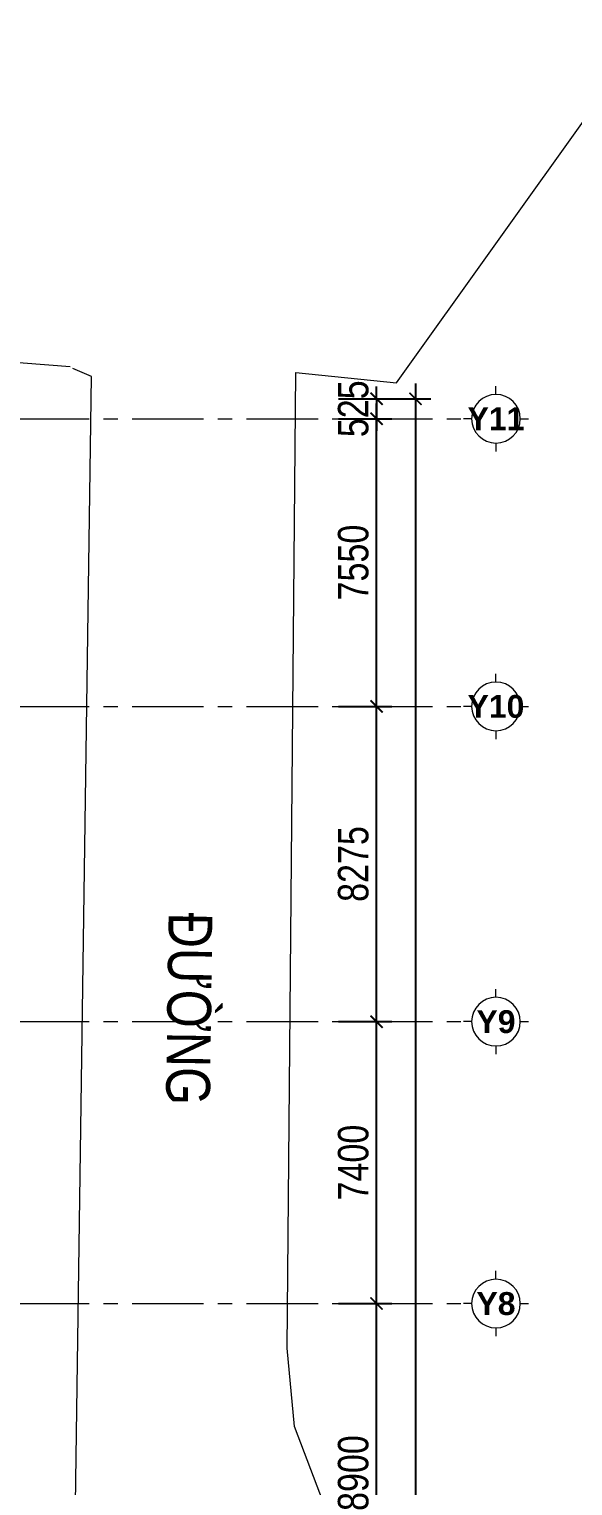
# Model space of a CAD drawing. Header units: millimetres. Extents: x -346728 to 1320345, y -537202 to -385966.
# Drawn here: x 244157 to 258419, y -444677 to -406439 of the extents above; entities that cross this region are included whole.
import ezdxf
from ezdxf.enums import TextEntityAlignment as Align
from ezdxf.xclip import XClip

# ---------------------------------------------------------------- set-up
doc = ezdxf.new("R2010")
doc.units = ezdxf.units.MM
doc.header["$LTSCALE"] = 100
doc.header["$XCLIPFRAME"] = 2
doc.linetypes.add('X1326_GLB$0$CENTER', pattern=[2, 1.25, -0.25, 0.25, -0.25])
for name, color, linetype, lineweight in [('0 T TEXT', 7, 'Continuous', 13), ('LINE', 7, 'Continuous', 13), ('X1326_GLB$0$A-tim', 8, 'X1326_GLB$0$CENTER', 9), ('X1326_GLB$0$Xref-Plan Grid$0$A-kich thuoc', 251, 'Continuous', 13), ('X1326_GLB$0$Xref-Plan Grid$0$A-ky hieu', 7, 'Continuous', 13)]:
    doc.layers.add(name, color=color, linetype=linetype, lineweight=lineweight)
doc.styles.add('TOAN - FONT ARIAL', font='Arial_1.ttf', dxfattribs={"width": 0.8})
doc.styles.add('X1326_GLB$0$Xref-Plan Grid$0$BRG-Chu Hoa', font='Arialbd_1.ttf')
doc.dimstyles.new('X1326_GLB$0$200', dxfattribs={"dimscale": 400, "dimtxt": 2, "dimasz": 0.8, "dimexe": 1, "dimexo": 1, "dimgap": 0.5, "dimtad": 1, "dimdec": 0, "dimzin": 0, "dimdsep": 46, "dimtxsty": 'TOAN - FONT ARIAL', "dimblk": 'ARCHTICK', "dimcen": 0.8, "dimdle": 1, "dimclrd": 7, "dimclre": 7, "dimclrt": 7, "dimadec": 0, "dimazin": 0, "dimtfac": 1, "dimtdec": 0, "dimtix": 1, "dimtmove": 2, "dimatfit": 3, "dimfxl": 1, "dimtolj": 1, "dimtzin": 0, "dimarcsym": 0})

# ---------------------------------------------------------------- blocks, each defined once
blk = doc.blocks.new('_ArchTick')
at = {"color": 0, "linetype": 'ByBlock', "const_width": 0.15}
blk.add_lwpolyline([(-0.5, -0.5), (0.5, 0.5)], dxfattribs=at)
blk = doc.blocks.new('*D674')
at = {"layer": 'DEFPOINTS', "color": 0, "transparency": 16777216}
for p in [(251869, -439892, 0), (253270, -439892), (251869, -448792, 0)]:
    blk.add_point(p, dxfattribs=at)
at = {"layer": 'X1326_GLB$0$Xref-Plan Grid$0$A-kich thuoc', "color": 7, "lineweight": -2, "transparency": 16777216}
for p, q in [((253270, -449192), (253270, -439492)), ((252269, -439892), (253670, -439892)), ((252269, -448792), (253670, -448792))]:
    blk.add_line(p, q, dxfattribs=at)
at = {"layer": 'X1326_GLB$0$Xref-Plan Grid$0$A-kich thuoc', "color": 7, "lineweight": -2, "transparency": 16777216, "xscale": 320, "yscale": 320, "zscale": 320}
for p, rotation in [((253270, -439892), 90), ((253270, -448792), 270)]:
    blk.add_blockref('_ArchTick', p, dxfattribs=dict(at, rotation=rotation))
at = {"layer": 'X1326_GLB$0$Xref-Plan Grid$0$A-kich thuoc', "color": 7, "transparency": 16777216, "insert": (252662, -444342), "char_height": 800, "attachment_point": 5, "rotation": 90, "style": 'TOAN - FONT ARIAL'}
blk.add_mtext('\\A1;8900', dxfattribs=at)
blk = doc.blocks.new('*D675')
at = {"layer": 'DEFPOINTS', "color": 0, "transparency": 16777216}
for p in [(251869, -432492, 0), (253270, -432492), (251869, -439892, 0)]:
    blk.add_point(p, dxfattribs=at)
at = {"layer": 'X1326_GLB$0$Xref-Plan Grid$0$A-kich thuoc', "color": 7, "lineweight": -2, "transparency": 16777216}
for p, q in [((253270, -440292), (253270, -432092)), ((252269, -432492), (253670, -432492)), ((252269, -439892), (253670, -439892))]:
    blk.add_line(p, q, dxfattribs=at)
at = {"layer": 'X1326_GLB$0$Xref-Plan Grid$0$A-kich thuoc', "color": 7, "lineweight": -2, "transparency": 16777216, "xscale": 320, "yscale": 320, "zscale": 320}
for p, rotation in [((253270, -432492), 90), ((253270, -439892), 270)]:
    blk.add_blockref('_ArchTick', p, dxfattribs=dict(at, rotation=rotation))
at = {"layer": 'X1326_GLB$0$Xref-Plan Grid$0$A-kich thuoc', "color": 7, "transparency": 16777216, "insert": (252662, -436192), "char_height": 800, "attachment_point": 5, "rotation": 90, "style": 'TOAN - FONT ARIAL'}
blk.add_mtext('\\A1;7400', dxfattribs=at)
blk = doc.blocks.new('*D676')
at = {"layer": 'DEFPOINTS', "color": 0, "transparency": 16777216}
for p in [(251869, -424216, 0), (253270, -424216), (251869, -432492, 0)]:
    blk.add_point(p, dxfattribs=at)
at = {"layer": 'X1326_GLB$0$Xref-Plan Grid$0$A-kich thuoc', "color": 7, "lineweight": -2, "transparency": 16777216}
for p, q in [((253270, -432892), (253270, -423816)), ((252269, -424216), (253670, -424216)), ((252269, -432492), (253670, -432492))]:
    blk.add_line(p, q, dxfattribs=at)
at = {"layer": 'X1326_GLB$0$Xref-Plan Grid$0$A-kich thuoc', "color": 7, "lineweight": -2, "transparency": 16777216, "xscale": 320, "yscale": 320, "zscale": 320}
for p, rotation in [((253270, -424216), 90), ((253270, -432492), 270)]:
    blk.add_blockref('_ArchTick', p, dxfattribs=dict(at, rotation=rotation))
at = {"layer": 'X1326_GLB$0$Xref-Plan Grid$0$A-kich thuoc', "color": 7, "transparency": 16777216, "insert": (252662, -428354), "char_height": 800, "attachment_point": 5, "rotation": 90, "style": 'TOAN - FONT ARIAL'}
blk.add_mtext('\\A1;8275', dxfattribs=at)
blk = doc.blocks.new('*D677')
at = {"layer": 'DEFPOINTS', "color": 0, "transparency": 16777216}
for p in [(251869, -416142, 0), (251869, -485442, 0), (254291, -485442)]:
    blk.add_point(p, dxfattribs=at)
at = {"layer": 'X1326_GLB$0$Xref-Plan Grid$0$A-kich thuoc', "color": 7, "lineweight": -2, "transparency": 16777216}
for p, q in [((254291, -415742), (254291, -485842)), ((252269, -416142), (254691, -416142)), ((252269, -485442), (254691, -485442))]:
    blk.add_line(p, q, dxfattribs=at)
at = {"layer": 'X1326_GLB$0$Xref-Plan Grid$0$A-kich thuoc', "color": 7, "lineweight": -2, "transparency": 16777216, "xscale": 320, "yscale": 320, "zscale": 320}
for p, rotation in [((254291, -416142), 90), ((254291, -485442), 270)]:
    blk.add_blockref('_ArchTick', p, dxfattribs=dict(at, rotation=rotation))
at = {"layer": 'X1326_GLB$0$Xref-Plan Grid$0$A-kich thuoc', "color": 7, "transparency": 16777216, "insert": (253682, -450792), "char_height": 800, "attachment_point": 5, "rotation": 90, "style": 'TOAN - FONT ARIAL'}
blk.add_mtext('\\A1;69300', dxfattribs=at)
blk = doc.blocks.new('*D681')
at = {"layer": 'DEFPOINTS', "color": 0, "transparency": 16777216}
for p in [(251869, -416142), (251869, -416667, 0), (253270, -416667)]:
    blk.add_point(p, dxfattribs=at)
at = {"layer": 'X1326_GLB$0$Xref-Plan Grid$0$A-kich thuoc', "color": 7, "lineweight": -2, "transparency": 16777216}
for p, q in [((253270, -416142), (253270, -415822)), ((252269, -416142), (253670, -416142)), ((253270, -416142), (253270, -416667)), ((252269, -416667), (253670, -416667)), ((253270, -416667), (253270, -416987))]:
    blk.add_line(p, q, dxfattribs=at)
at = {"layer": 'X1326_GLB$0$Xref-Plan Grid$0$A-kich thuoc', "color": 7, "lineweight": -2, "transparency": 16777216, "xscale": 320, "yscale": 320, "zscale": 320}
for p, rotation in [((253270, -416142), 270), ((253270, -416667), 90)]:
    blk.add_blockref('_ArchTick', p, dxfattribs=dict(at, rotation=rotation))
at = {"layer": 'X1326_GLB$0$Xref-Plan Grid$0$A-kich thuoc', "color": 7, "transparency": 16777216, "insert": (252662, -416404), "char_height": 800, "attachment_point": 5, "rotation": 90, "style": 'TOAN - FONT ARIAL'}
blk.add_mtext('\\A1;525', dxfattribs=at)
blk = doc.blocks.new('*D448')
at = {"layer": 'DEFPOINTS', "color": 0, "transparency": 16777216}
for p in [(251869, -416667), (253270, -416667), (251869, -424216)]:
    blk.add_point(p, dxfattribs=at)
at = {"layer": 'X1326_GLB$0$Xref-Plan Grid$0$A-kich thuoc', "color": 7, "lineweight": -2, "transparency": 16777216}
for p, q in [((253270, -424616), (253270, -416267)), ((252269, -416667), (253670, -416667)), ((252269, -424216), (253670, -424216))]:
    blk.add_line(p, q, dxfattribs=at)
at = {"layer": 'X1326_GLB$0$Xref-Plan Grid$0$A-kich thuoc', "color": 7, "lineweight": -2, "transparency": 16777216, "xscale": 320, "yscale": 320, "zscale": 320}
for p, rotation in [((253270, -416667), 90), ((253270, -424216), 270)]:
    blk.add_blockref('_ArchTick', p, dxfattribs=dict(at, rotation=rotation))
at = {"layer": 'X1326_GLB$0$Xref-Plan Grid$0$A-kich thuoc', "color": 7, "transparency": 16777216, "insert": (252662, -420441), "char_height": 800, "attachment_point": 5, "rotation": 90, "style": 'TOAN - FONT ARIAL'}
blk.add_mtext('\\A1;7550', dxfattribs=at)
blk = doc.blocks.new('*U279')
for p, q in [((0, 3.19), (0, 4.28)), ((-3.19, 0), (-4.28, 0)), ((3.19, 0), (4.28, 0)), ((0, -3.19), (0, -4.28))]:
    blk.add_line(p, q)
blk.add_circle((0, 0), 3.19)
at = {"color": 7, "style": 'X1326_GLB$0$Xref-Plan Grid$0$BRG-Chu Hoa'}
blk.add_attdef('1', text='', height=3, dxfattribs=at).set_placement((0, 0), align=Align.MIDDLE_CENTER)
blk = doc.blocks.new('*U280')
for p, q in [((0, 3.19), (0, 4.28)), ((-3.19, 0), (-4.28, 0)), ((3.19, 0), (4.28, 0)), ((0, -3.19), (0, -4.28))]:
    blk.add_line(p, q)
blk.add_circle((0, 0), 3.19)
at = {"color": 7, "style": 'X1326_GLB$0$Xref-Plan Grid$0$BRG-Chu Hoa'}
blk.add_attdef('1', text='', height=3, dxfattribs=at).set_placement((0, 0), align=Align.MIDDLE_CENTER)
blk = doc.blocks.new('*U281')
for p, q in [((0, 3.19), (0, 4.28)), ((-3.19, 0), (-4.28, 0)), ((3.19, 0), (4.28, 0)), ((0, -3.19), (0, -4.28))]:
    blk.add_line(p, q)
blk.add_circle((0, 0), 3.19)
at = {"color": 7, "style": 'X1326_GLB$0$Xref-Plan Grid$0$BRG-Chu Hoa'}
blk.add_attdef('1', text='', height=3, dxfattribs=at).set_placement((0, 0), align=Align.MIDDLE_CENTER)
blk = doc.blocks.new('*U283')
for p, q in [((0, 3.19), (0, 4.28)), ((-3.19, 0), (-4.28, 0)), ((3.19, 0), (4.28, 0)), ((0, -3.19), (0, -4.28))]:
    blk.add_line(p, q)
blk.add_circle((0, 0), 3.19)
at = {"color": 7, "style": 'X1326_GLB$0$Xref-Plan Grid$0$BRG-Chu Hoa'}
blk.add_attdef('1', text='', height=3, dxfattribs=at).set_placement((0, 0), align=Align.MIDDLE_CENTER)
blk = doc.blocks.new('LVL-KHUNGTEN')
blk.add_lwpolyline([(61073, 41093), (119124, 41093), (119124, 62), (61073, 62)], close=True)
blk = doc.blocks.new('mb duong hh')
at = {"layer": 'LINE', "color": 252, "lineweight": 9}
blk.add_line((83019, 88676), (80502, 88869), dxfattribs=at)
for points in [[(115058, 55196), (94235, 55165), (91872, 56266), (89997, 57976), (88907, 60862), (88707, 62911), (88940, 88523), (91575, 88254), (96746, 95492), (118933, 95463), (118933, 95463)], [(46995, 21406), (48214, 19209), (55528, 22490), (79633, 34556), (82900, 40330), (83008, 48620), (83152, 58204), (83577, 88420), (83093, 88629)]]:
    blk.add_lwpolyline(points, dxfattribs=at)
at = {"layer": '0 T TEXT', "lineweight": 9, "style": 'TOAN - FONT ARIAL', "width": 0.8}
blk.add_text('ĐƯỜNG', height=1150, rotation=269.1946, dxfattribs=at).set_placement((85602, 74357))

msp = doc.modelspace()

# ---------------------------------------------------------------- linework, layer by layer
at = {"layer": 'X1326_GLB$0$A-tim', "ltscale": 15}
for p, q in [((120859.5, -416666.6, -1404.9), (255546, -416666.6, -1404.9)), ((120859.5, -424216.4, -1404.9), (255546, -424216.4, -1404.9)), ((120859.5, -432491.5, -1404.9), (255546, -432491.5, -1404.9)), ((120859.5, -439891.6, -1404.9), (255546, -439891.6, -1404.9))]:
    msp.add_line(p, q, dxfattribs=at)

# ---------------------------------------------------------------- block references
at = {"extrusion": (0.00597, -2.28885e-18, 0.999982), "xscale": 3.385207865094198, "yscale": 3.385207865094198, "zscale": 3.385207865094198}
msp.add_blockref('LVL-KHUNGTEN', (-107243.5, -525073.6, -287.1), dxfattribs=at)
ref = msp.add_blockref('mb duong hh', (162214.1, -503978, 0))
XClip(ref).set_block_clipping_path([(-58962.6888090824, -15358.4345334051), (108047.3313388755, 114603.0144500207)])
at = {"layer": 'X1326_GLB$0$Xref-Plan Grid$0$A-ky hieu'}
ref = msp.add_blockref('*U283', (256402.8, -416666.6, -1404.9), dxfattribs=dict(at, xscale=-200, yscale=200, zscale=200, rotation=180))
ref.add_attrib('1', 'Y11', dxfattribs={"layer": '0', "color": 7, "height": 600, "style": 'X1326_GLB$0$Xref-Plan Grid$0$BRG-Chu Hoa'}).set_placement((256402.8, -416666.6, -1404.9), align=Align.MIDDLE_CENTER)
ref = msp.add_blockref('*U281', (256402.8, -424216.4, -1404.9), dxfattribs=dict(at, xscale=-200, yscale=200, zscale=200, rotation=180))
ref.add_attrib('1', 'Y10', dxfattribs={"layer": '0', "color": 7, "height": 600, "style": 'X1326_GLB$0$Xref-Plan Grid$0$BRG-Chu Hoa'}).set_placement((256402.8, -424216.4, -1404.9), align=Align.MIDDLE_CENTER)
ref = msp.add_blockref('*U280', (256402.8, -432491.5, -1404.9), dxfattribs=dict(at, xscale=-200, yscale=200, zscale=200, rotation=180))
ref.add_attrib('1', 'Y9', dxfattribs={"layer": '0', "color": 7, "height": 600, "style": 'X1326_GLB$0$Xref-Plan Grid$0$BRG-Chu Hoa'}).set_placement((256402.8, -432491.5, -1404.9), align=Align.MIDDLE_CENTER)
ref = msp.add_blockref('*U279', (256402.8, -439891.6, -1404.9), dxfattribs=dict(at, xscale=-200, yscale=200, zscale=200, rotation=180))
ref.add_attrib('1', 'Y8', dxfattribs={"layer": '0', "color": 7, "height": 600, "style": 'X1326_GLB$0$Xref-Plan Grid$0$BRG-Chu Hoa'}).set_placement((256402.8, -439891.6, -1404.9), align=Align.MIDDLE_CENTER)

# ---------------------------------------------------------------- dimensions: what is measured, and where the dimension line sits
at = {"layer": 'X1326_GLB$0$Xref-Plan Grid$0$A-kich thuoc'}
for base, p1, p2, picture, middle in [((253270.4, -416666.6, -1404.9), (251868.6, -416141.6, -1404.9), (251868.6, -416666.6, -1404.9), '*D681', (252661.9, -416404.1, -1404.9)), ((254290.5, -485441.8, -1404.9), (251868.6, -416141.6, -1404.9), (251868.6, -485441.8, -1404.9), '*D677', (253681.8, -450791.7, -1404.9)), ((253270.4, -416666.6, -1404.9), (251868.6, -424216.4, -1404.9), (251868.6, -416666.6, -1404.9), '*D448', (252661.9, -420441.5, -1404.9)), ((253270.4, -424216.4, -1404.9), (251868.6, -432491.5, -1404.9), (251868.6, -424216.4, -1404.9), '*D676', (252661.9, -428354, -1404.9)), ((253270.4, -432491.5, -1404.9), (251868.6, -439891.6, -1404.9), (251868.6, -432491.5, -1404.9), '*D675', (252661.9, -436191.5, -1404.9)), ((253270.4, -439891.6, -1404.9), (251868.6, -448791.5, -1404.9), (251868.6, -439891.6, -1404.9), '*D674', (252661.9, -444341.5, -1404.9))]:
    dim = msp.add_linear_dim(base=base, p1=p1, p2=p2, angle=90, dimstyle='X1326_GLB$0$200', dxfattribs=at)
    dim.commit()
    dim.dimension.update_dxf_attribs({"geometry": picture, "text_midpoint": middle})

doc.saveas('drawing.dxf')
